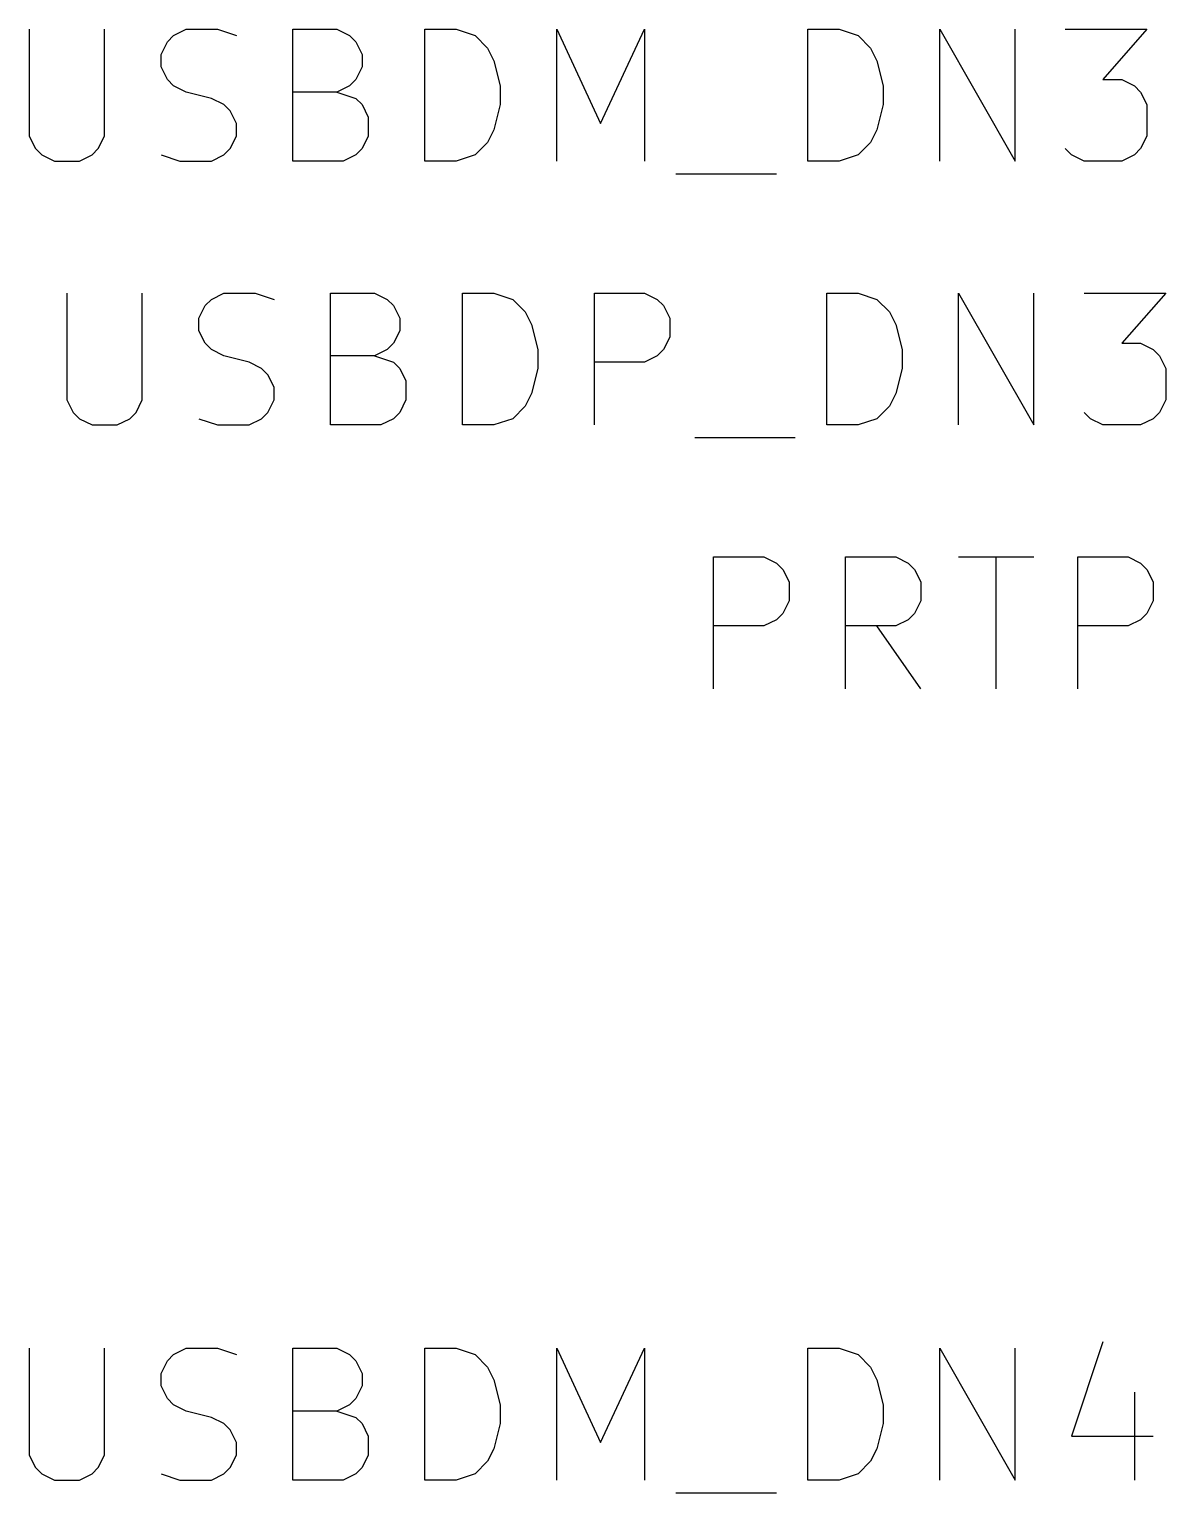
# Model space of a CAD drawing. Extents: x 0.4 to 11.3, y -7.9 to -0.4.
# Drawn here: x 7.334 to 7.765, y -4.878 to -4.323 of the extents above; entities that cross this region are included whole.
import ezdxf

# ---------------------------------------------------------------- set-up
doc = ezdxf.new("R2010")
doc.units = 0
doc.header["$MEASUREMENT"] = 0
doc.layers.add('CYAN2', color=4, linetype='CONTINUOUS')

msp = doc.modelspace()

# ---------------------------------------------------------------- linework, layer by layer
at = {"layer": 'CYAN2', "linetype": 'CONTINUOUS'}
for p, q in [((7.33381, -4.32313), (7.33381, -4.36361)), ((7.33381, -4.32313), (7.33381, -4.36361)), ((7.36238, -4.36361), (7.36238, -4.32313)), ((7.36238, -4.36361), (7.36238, -4.32313)), ((7.38619, -4.32789), (7.38857, -4.32551)), ((7.38619, -4.32789), (7.38857, -4.32551)), ((7.38857, -4.32551), (7.39334, -4.32313)), ((7.38857, -4.32551), (7.39334, -4.32313)), ((7.39334, -4.32313), (7.40524, -4.32313)), ((7.39334, -4.32313), (7.40524, -4.32313)), ((7.40524, -4.32313), (7.41239, -4.32551)), ((7.40524, -4.32313), (7.41239, -4.32551)), ((7.43381, -4.37313), (7.43381, -4.32313)), ((7.43381, -4.32313), (7.45048, -4.32313)), ((7.43381, -4.37313), (7.43381, -4.32313)), ((7.43381, -4.32313), (7.45048, -4.32313)), ((7.45048, -4.32313), (7.45524, -4.32551)), ((7.45048, -4.32313), (7.45524, -4.32551)), ((7.45524, -4.32551), (7.45762, -4.32789)), ((7.45524, -4.32551), (7.45762, -4.32789)), ((7.48381, -4.37313), (7.48381, -4.32313)), ((7.48381, -4.32313), (7.49572, -4.32313)), ((7.48381, -4.37313), (7.48381, -4.32313)), ((7.48381, -4.32313), (7.49572, -4.32313)), ((7.49572, -4.32313), (7.50286, -4.32551)), ((7.49572, -4.32313), (7.50286, -4.32551)), ((7.50286, -4.32551), (7.50762, -4.33028)), ((7.50286, -4.32551), (7.50762, -4.33028)), ((7.53381, -4.37313), (7.53381, -4.32313)), ((7.53381, -4.32313), (7.55048, -4.35885)), ((7.53381, -4.37313), (7.53381, -4.32313)), ((7.53381, -4.32313), (7.55048, -4.35885)), ((7.55048, -4.35885), (7.56715, -4.32313)), ((7.55048, -4.35885), (7.56715, -4.32313)), ((7.56715, -4.32313), (7.56715, -4.37313)), ((7.56715, -4.32313), (7.56715, -4.37313)), ((7.62905, -4.37313), (7.62905, -4.32313)), ((7.62905, -4.32313), (7.64095, -4.32313)), ((7.62905, -4.37313), (7.62905, -4.32313)), ((7.62905, -4.32313), (7.64095, -4.32313)), ((7.64095, -4.32313), (7.64809, -4.32551)), ((7.64095, -4.32313), (7.64809, -4.32551)), ((7.64809, -4.32551), (7.65286, -4.33028)), ((7.64809, -4.32551), (7.65286, -4.33028)), ((7.67905, -4.37313), (7.67905, -4.32313)), ((7.67905, -4.32313), (7.70762, -4.37313)), ((7.67905, -4.37313), (7.67905, -4.32313)), ((7.67905, -4.32313), (7.70762, -4.37313)), ((7.70762, -4.37313), (7.70762, -4.32313)), ((7.70762, -4.37313), (7.70762, -4.32313)), ((7.72667, -4.32313), (7.75762, -4.32313)), ((7.72667, -4.32313), (7.75762, -4.32313)), ((7.75762, -4.32313), (7.74095, -4.34218)), ((7.75762, -4.32313), (7.74095, -4.34218)), ((7.38381, -4.33265), (7.38619, -4.32789)), ((7.38381, -4.33265), (7.38619, -4.32789)), ((7.38381, -4.33742), (7.38381, -4.33265)), ((7.38381, -4.33742), (7.38381, -4.33265)), ((7.45762, -4.32789), (7.46, -4.33265)), ((7.45762, -4.32789), (7.46, -4.33265)), ((7.46, -4.33265), (7.46, -4.33742)), ((7.46, -4.33265), (7.46, -4.33742)), ((7.50762, -4.33028), (7.51, -4.33504)), ((7.50762, -4.33028), (7.51, -4.33504)), ((7.65286, -4.33028), (7.65524, -4.33504)), ((7.65286, -4.33028), (7.65524, -4.33504)), ((7.38619, -4.34218), (7.38381, -4.33742)), ((7.38619, -4.34218), (7.38381, -4.33742)), ((7.46, -4.33742), (7.45762, -4.34218)), ((7.46, -4.33742), (7.45762, -4.34218)), ((7.51, -4.33504), (7.51238, -4.34456)), ((7.51, -4.33504), (7.51238, -4.34456)), ((7.65524, -4.33504), (7.65762, -4.34456)), ((7.65524, -4.33504), (7.65762, -4.34456)), ((7.38857, -4.34456), (7.38619, -4.34218)), ((7.38857, -4.34456), (7.38619, -4.34218)), ((7.45762, -4.34218), (7.45524, -4.34456)), ((7.45762, -4.34218), (7.45524, -4.34456)), ((7.74095, -4.34218), (7.7481, -4.34218)), ((7.74095, -4.34218), (7.7481, -4.34218)), ((7.7481, -4.34218), (7.75286, -4.34456)), ((7.7481, -4.34218), (7.75286, -4.34456)), ((7.39334, -4.34694), (7.38857, -4.34456)), ((7.39334, -4.34694), (7.38857, -4.34456)), ((7.40286, -4.34932), (7.39334, -4.34694)), ((7.40286, -4.34932), (7.39334, -4.34694)), ((7.40762, -4.3517), (7.40286, -4.34932)), ((7.40762, -4.3517), (7.40286, -4.34932)), ((7.45048, -4.34694), (7.43381, -4.34694)), ((7.45048, -4.34694), (7.43381, -4.34694)), ((7.45524, -4.34456), (7.45048, -4.34694)), ((7.45524, -4.34456), (7.45048, -4.34694)), ((7.45048, -4.34694), (7.45762, -4.34932)), ((7.45048, -4.34694), (7.45762, -4.34932)), ((7.45762, -4.34932), (7.46, -4.3517)), ((7.45762, -4.34932), (7.46, -4.3517)), ((7.51238, -4.34456), (7.51238, -4.3517)), ((7.51238, -4.34456), (7.51238, -4.3517)), ((7.65762, -4.34456), (7.65762, -4.3517)), ((7.65762, -4.34456), (7.65762, -4.3517)), ((7.75286, -4.34456), (7.75524, -4.34694)), ((7.75286, -4.34456), (7.75524, -4.34694)), ((7.75524, -4.34694), (7.75762, -4.3517)), ((7.75524, -4.34694), (7.75762, -4.3517)), ((7.41, -4.35408), (7.40762, -4.3517)), ((7.41, -4.35408), (7.40762, -4.3517)), ((7.41239, -4.35885), (7.41, -4.35408)), ((7.41239, -4.35885), (7.41, -4.35408)), ((7.46, -4.3517), (7.46238, -4.35646)), ((7.46, -4.3517), (7.46238, -4.35646)), ((7.51238, -4.3517), (7.51, -4.36122)), ((7.51238, -4.3517), (7.51, -4.36122)), ((7.65762, -4.3517), (7.65524, -4.36122)), ((7.65762, -4.3517), (7.65524, -4.36122)), ((7.75762, -4.3517), (7.75762, -4.36361)), ((7.75762, -4.3517), (7.75762, -4.36361)), ((7.41239, -4.36361), (7.41239, -4.35885)), ((7.41239, -4.36361), (7.41239, -4.35885)), ((7.46238, -4.35646), (7.46238, -4.36361)), ((7.46238, -4.35646), (7.46238, -4.36361)), ((7.33381, -4.36361), (7.33619, -4.36837)), ((7.33381, -4.36361), (7.33619, -4.36837)), ((7.36, -4.36837), (7.36238, -4.36361)), ((7.36, -4.36837), (7.36238, -4.36361)), ((7.41, -4.36837), (7.41239, -4.36361)), ((7.41, -4.36837), (7.41239, -4.36361)), ((7.46238, -4.36361), (7.46, -4.36837)), ((7.46238, -4.36361), (7.46, -4.36837)), ((7.50762, -4.36599), (7.50286, -4.37075)), ((7.50762, -4.36599), (7.50286, -4.37075)), ((7.51, -4.36122), (7.50762, -4.36599)), ((7.51, -4.36122), (7.50762, -4.36599)), ((7.65286, -4.36599), (7.64809, -4.37075)), ((7.65286, -4.36599), (7.64809, -4.37075)), ((7.65524, -4.36122), (7.65286, -4.36599)), ((7.65524, -4.36122), (7.65286, -4.36599)), ((7.75762, -4.36361), (7.75524, -4.36837)), ((7.75762, -4.36361), (7.75524, -4.36837)), ((7.33619, -4.36837), (7.33857, -4.37075)), ((7.33619, -4.36837), (7.33857, -4.37075)), ((7.33857, -4.37075), (7.34333, -4.37313)), ((7.33857, -4.37075), (7.34333, -4.37313)), ((7.35286, -4.37313), (7.35762, -4.37075)), ((7.35286, -4.37313), (7.35762, -4.37075)), ((7.35762, -4.37075), (7.36, -4.36837)), ((7.35762, -4.37075), (7.36, -4.36837)), ((7.38381, -4.37075), (7.39096, -4.37313)), ((7.38381, -4.37075), (7.39096, -4.37313)), ((7.40286, -4.37313), (7.40762, -4.37075)), ((7.40286, -4.37313), (7.40762, -4.37075)), ((7.40762, -4.37075), (7.41, -4.36837)), ((7.40762, -4.37075), (7.41, -4.36837)), ((7.45762, -4.37075), (7.45286, -4.37313)), ((7.45762, -4.37075), (7.45286, -4.37313)), ((7.46, -4.36837), (7.45762, -4.37075)), ((7.46, -4.36837), (7.45762, -4.37075)), ((7.50286, -4.37075), (7.49572, -4.37313)), ((7.50286, -4.37075), (7.49572, -4.37313)), ((7.64809, -4.37075), (7.64095, -4.37313)), ((7.64809, -4.37075), (7.64095, -4.37313)), ((7.72905, -4.37075), (7.72667, -4.36837)), ((7.72905, -4.37075), (7.72667, -4.36837)), ((7.73381, -4.37313), (7.72905, -4.37075)), ((7.73381, -4.37313), (7.72905, -4.37075)), ((7.75286, -4.37075), (7.7481, -4.37313)), ((7.75286, -4.37075), (7.7481, -4.37313)), ((7.75524, -4.36837), (7.75286, -4.37075)), ((7.75524, -4.36837), (7.75286, -4.37075)), ((7.34333, -4.37313), (7.35286, -4.37313)), ((7.34333, -4.37313), (7.35286, -4.37313)), ((7.39096, -4.37313), (7.40286, -4.37313)), ((7.39096, -4.37313), (7.40286, -4.37313)), ((7.45286, -4.37313), (7.43381, -4.37313)), ((7.45286, -4.37313), (7.43381, -4.37313)), ((7.49572, -4.37313), (7.48381, -4.37313)), ((7.49572, -4.37313), (7.48381, -4.37313)), ((7.64095, -4.37313), (7.62905, -4.37313)), ((7.64095, -4.37313), (7.62905, -4.37313)), ((7.7481, -4.37313), (7.73381, -4.37313)), ((7.7481, -4.37313), (7.73381, -4.37313)), ((7.57905, -4.37789), (7.61715, -4.37789)), ((7.57905, -4.37789), (7.61715, -4.37789)), ((7.34809, -4.42313), (7.34809, -4.46361)), ((7.34809, -4.42313), (7.34809, -4.46361)), ((7.37667, -4.46361), (7.37667, -4.42313)), ((7.37667, -4.46361), (7.37667, -4.42313)), ((7.40048, -4.42789), (7.40286, -4.42551)), ((7.40048, -4.42789), (7.40286, -4.42551)), ((7.40286, -4.42551), (7.40762, -4.42313)), ((7.40286, -4.42551), (7.40762, -4.42313)), ((7.40762, -4.42313), (7.41952, -4.42313)), ((7.40762, -4.42313), (7.41952, -4.42313)), ((7.41952, -4.42313), (7.42667, -4.42551)), ((7.41952, -4.42313), (7.42667, -4.42551)), ((7.44809, -4.47313), (7.44809, -4.42313)), ((7.44809, -4.42313), (7.46476, -4.42313)), ((7.44809, -4.47313), (7.44809, -4.42313)), ((7.44809, -4.42313), (7.46476, -4.42313)), ((7.46476, -4.42313), (7.46952, -4.42551)), ((7.46476, -4.42313), (7.46952, -4.42551)), ((7.46952, -4.42551), (7.47191, -4.42789)), ((7.46952, -4.42551), (7.47191, -4.42789)), ((7.49809, -4.47313), (7.49809, -4.42313)), ((7.49809, -4.42313), (7.51, -4.42313)), ((7.49809, -4.47313), (7.49809, -4.42313)), ((7.49809, -4.42313), (7.51, -4.42313)), ((7.51, -4.42313), (7.51714, -4.42551)), ((7.51, -4.42313), (7.51714, -4.42551)), ((7.51714, -4.42551), (7.52191, -4.43028)), ((7.51714, -4.42551), (7.52191, -4.43028)), ((7.54809, -4.47313), (7.54809, -4.42313)), ((7.54809, -4.42313), (7.56714, -4.42313)), ((7.54809, -4.47313), (7.54809, -4.42313)), ((7.54809, -4.42313), (7.56714, -4.42313)), ((7.56714, -4.42313), (7.57191, -4.42551)), ((7.56714, -4.42313), (7.57191, -4.42551)), ((7.57191, -4.42551), (7.57429, -4.42789)), ((7.57191, -4.42551), (7.57429, -4.42789)), ((7.63619, -4.47313), (7.63619, -4.42313)), ((7.63619, -4.42313), (7.64809, -4.42313)), ((7.63619, -4.47313), (7.63619, -4.42313)), ((7.63619, -4.42313), (7.64809, -4.42313)), ((7.64809, -4.42313), (7.65524, -4.42551)), ((7.64809, -4.42313), (7.65524, -4.42551)), ((7.65524, -4.42551), (7.66, -4.43028)), ((7.65524, -4.42551), (7.66, -4.43028)), ((7.68619, -4.47313), (7.68619, -4.42313)), ((7.68619, -4.42313), (7.71476, -4.47313)), ((7.68619, -4.47313), (7.68619, -4.42313)), ((7.68619, -4.42313), (7.71476, -4.47313)), ((7.71476, -4.47313), (7.71476, -4.42313)), ((7.71476, -4.47313), (7.71476, -4.42313)), ((7.73381, -4.42313), (7.76476, -4.42313)), ((7.73381, -4.42313), (7.76476, -4.42313)), ((7.76476, -4.42313), (7.74809, -4.44218)), ((7.76476, -4.42313), (7.74809, -4.44218)), ((7.3981, -4.43265), (7.40048, -4.42789)), ((7.3981, -4.43265), (7.40048, -4.42789)), ((7.47191, -4.42789), (7.47429, -4.43265)), ((7.47191, -4.42789), (7.47429, -4.43265)), ((7.52191, -4.43028), (7.52429, -4.43504)), ((7.52191, -4.43028), (7.52429, -4.43504)), ((7.57429, -4.42789), (7.57667, -4.43265)), ((7.57429, -4.42789), (7.57667, -4.43265)), ((7.66, -4.43028), (7.66238, -4.43504)), ((7.66, -4.43028), (7.66238, -4.43504)), ((7.3981, -4.43742), (7.3981, -4.43265)), ((7.3981, -4.43742), (7.3981, -4.43265)), ((7.40048, -4.44218), (7.3981, -4.43742)), ((7.40048, -4.44218), (7.3981, -4.43742)), ((7.47429, -4.43742), (7.47191, -4.44218)), ((7.47429, -4.43742), (7.47191, -4.44218)), ((7.47429, -4.43265), (7.47429, -4.43742)), ((7.47429, -4.43265), (7.47429, -4.43742)), ((7.52429, -4.43504), (7.52667, -4.44456)), ((7.52429, -4.43504), (7.52667, -4.44456)), ((7.57667, -4.43265), (7.57667, -4.4398)), ((7.57667, -4.43265), (7.57667, -4.4398)), ((7.66238, -4.43504), (7.66476, -4.44456)), ((7.66238, -4.43504), (7.66476, -4.44456)), ((7.40286, -4.44456), (7.40048, -4.44218)), ((7.40286, -4.44456), (7.40048, -4.44218)), ((7.47191, -4.44218), (7.46952, -4.44456)), ((7.47191, -4.44218), (7.46952, -4.44456)), ((7.57667, -4.4398), (7.57429, -4.44456)), ((7.57667, -4.4398), (7.57429, -4.44456)), ((7.74809, -4.44218), (7.75524, -4.44218)), ((7.74809, -4.44218), (7.75524, -4.44218)), ((7.75524, -4.44218), (7.76, -4.44456)), ((7.75524, -4.44218), (7.76, -4.44456)), ((7.40762, -4.44694), (7.40286, -4.44456)), ((7.40762, -4.44694), (7.40286, -4.44456)), ((7.41715, -4.44932), (7.40762, -4.44694)), ((7.41715, -4.44932), (7.40762, -4.44694)), ((7.46476, -4.44694), (7.44809, -4.44694)), ((7.46476, -4.44694), (7.44809, -4.44694)), ((7.46952, -4.44456), (7.46476, -4.44694)), ((7.46952, -4.44456), (7.46476, -4.44694)), ((7.46476, -4.44694), (7.47191, -4.44932)), ((7.46476, -4.44694), (7.47191, -4.44932)), ((7.52667, -4.44456), (7.52667, -4.4517)), ((7.52667, -4.44456), (7.52667, -4.4517)), ((7.57191, -4.44694), (7.56714, -4.44932)), ((7.57191, -4.44694), (7.56714, -4.44932)), ((7.57429, -4.44456), (7.57191, -4.44694)), ((7.57429, -4.44456), (7.57191, -4.44694)), ((7.66476, -4.44456), (7.66476, -4.4517)), ((7.66476, -4.44456), (7.66476, -4.4517)), ((7.76, -4.44456), (7.76238, -4.44694)), ((7.76, -4.44456), (7.76238, -4.44694)), ((7.76238, -4.44694), (7.76476, -4.4517)), ((7.76238, -4.44694), (7.76476, -4.4517)), ((7.42191, -4.4517), (7.41715, -4.44932)), ((7.42191, -4.4517), (7.41715, -4.44932)), ((7.42429, -4.45408), (7.42191, -4.4517)), ((7.42429, -4.45408), (7.42191, -4.4517)), ((7.42667, -4.45885), (7.42429, -4.45408)), ((7.42667, -4.45885), (7.42429, -4.45408)), ((7.47191, -4.44932), (7.47429, -4.4517)), ((7.47191, -4.44932), (7.47429, -4.4517)), ((7.47429, -4.4517), (7.47667, -4.45646)), ((7.47429, -4.4517), (7.47667, -4.45646)), ((7.52667, -4.4517), (7.52429, -4.46122)), ((7.52667, -4.4517), (7.52429, -4.46122)), ((7.56714, -4.44932), (7.54809, -4.44932)), ((7.56714, -4.44932), (7.54809, -4.44932)), ((7.66476, -4.4517), (7.66238, -4.46122)), ((7.66476, -4.4517), (7.66238, -4.46122)), ((7.76476, -4.4517), (7.76476, -4.46361)), ((7.76476, -4.4517), (7.76476, -4.46361)), ((7.42667, -4.46361), (7.42667, -4.45885)), ((7.42667, -4.46361), (7.42667, -4.45885)), ((7.47667, -4.45646), (7.47667, -4.46361)), ((7.47667, -4.45646), (7.47667, -4.46361)), ((7.34809, -4.46361), (7.35048, -4.46837)), ((7.34809, -4.46361), (7.35048, -4.46837)), ((7.37429, -4.46837), (7.37667, -4.46361)), ((7.37429, -4.46837), (7.37667, -4.46361)), ((7.42429, -4.46837), (7.42667, -4.46361)), ((7.42429, -4.46837), (7.42667, -4.46361)), ((7.47667, -4.46361), (7.47429, -4.46837)), ((7.47667, -4.46361), (7.47429, -4.46837)), ((7.52429, -4.46122), (7.52191, -4.46599)), ((7.52429, -4.46122), (7.52191, -4.46599)), ((7.66238, -4.46122), (7.66, -4.46599)), ((7.66238, -4.46122), (7.66, -4.46599)), ((7.76476, -4.46361), (7.76238, -4.46837)), ((7.76476, -4.46361), (7.76238, -4.46837)), ((7.35048, -4.46837), (7.35286, -4.47075)), ((7.35048, -4.46837), (7.35286, -4.47075)), ((7.35286, -4.47075), (7.35762, -4.47313)), ((7.35286, -4.47075), (7.35762, -4.47313)), ((7.36714, -4.47313), (7.37191, -4.47075)), ((7.36714, -4.47313), (7.37191, -4.47075)), ((7.37191, -4.47075), (7.37429, -4.46837)), ((7.37191, -4.47075), (7.37429, -4.46837)), ((7.3981, -4.47075), (7.40524, -4.47313)), ((7.3981, -4.47075), (7.40524, -4.47313)), ((7.41715, -4.47313), (7.42191, -4.47075)), ((7.41715, -4.47313), (7.42191, -4.47075)), ((7.42191, -4.47075), (7.42429, -4.46837)), ((7.42191, -4.47075), (7.42429, -4.46837)), ((7.47191, -4.47075), (7.46714, -4.47313)), ((7.47191, -4.47075), (7.46714, -4.47313)), ((7.47429, -4.46837), (7.47191, -4.47075)), ((7.47429, -4.46837), (7.47191, -4.47075)), ((7.51714, -4.47075), (7.51, -4.47313)), ((7.51714, -4.47075), (7.51, -4.47313)), ((7.52191, -4.46599), (7.51714, -4.47075)), ((7.52191, -4.46599), (7.51714, -4.47075)), ((7.65524, -4.47075), (7.64809, -4.47313)), ((7.65524, -4.47075), (7.64809, -4.47313)), ((7.66, -4.46599), (7.65524, -4.47075)), ((7.66, -4.46599), (7.65524, -4.47075)), ((7.73619, -4.47075), (7.73381, -4.46837)), ((7.73619, -4.47075), (7.73381, -4.46837)), ((7.74095, -4.47313), (7.73619, -4.47075)), ((7.74095, -4.47313), (7.73619, -4.47075)), ((7.76, -4.47075), (7.75524, -4.47313)), ((7.76, -4.47075), (7.75524, -4.47313)), ((7.76238, -4.46837), (7.76, -4.47075)), ((7.76238, -4.46837), (7.76, -4.47075)), ((7.35762, -4.47313), (7.36714, -4.47313)), ((7.35762, -4.47313), (7.36714, -4.47313)), ((7.40524, -4.47313), (7.41715, -4.47313)), ((7.40524, -4.47313), (7.41715, -4.47313)), ((7.46714, -4.47313), (7.44809, -4.47313)), ((7.46714, -4.47313), (7.44809, -4.47313)), ((7.51, -4.47313), (7.49809, -4.47313)), ((7.51, -4.47313), (7.49809, -4.47313)), ((7.64809, -4.47313), (7.63619, -4.47313)), ((7.64809, -4.47313), (7.63619, -4.47313)), ((7.75524, -4.47313), (7.74095, -4.47313)), ((7.75524, -4.47313), (7.74095, -4.47313)), ((7.58619, -4.47789), (7.62429, -4.47789)), ((7.58619, -4.47789), (7.62429, -4.47789)), ((7.59333, -4.57313), (7.59333, -4.52313)), ((7.59333, -4.52313), (7.61238, -4.52313)), ((7.59333, -4.57313), (7.59333, -4.52313)), ((7.59333, -4.52313), (7.61238, -4.52313)), ((7.61238, -4.52313), (7.61715, -4.52551)), ((7.61238, -4.52313), (7.61715, -4.52551)), ((7.61715, -4.52551), (7.61953, -4.52789)), ((7.61715, -4.52551), (7.61953, -4.52789)), ((7.64333, -4.57313), (7.64333, -4.52313)), ((7.64333, -4.52313), (7.66238, -4.52313)), ((7.64333, -4.57313), (7.64333, -4.52313)), ((7.64333, -4.52313), (7.66238, -4.52313)), ((7.66238, -4.52313), (7.66715, -4.52551)), ((7.66238, -4.52313), (7.66715, -4.52551)), ((7.66715, -4.52551), (7.66953, -4.52789)), ((7.66715, -4.52551), (7.66953, -4.52789)), ((7.68619, -4.52313), (7.71476, -4.52313)), ((7.68619, -4.52313), (7.71476, -4.52313)), ((7.70048, -4.57313), (7.70048, -4.52313)), ((7.70048, -4.57313), (7.70048, -4.52313)), ((7.73143, -4.57313), (7.73143, -4.52313)), ((7.73143, -4.52313), (7.75048, -4.52313)), ((7.73143, -4.57313), (7.73143, -4.52313)), ((7.73143, -4.52313), (7.75048, -4.52313)), ((7.75048, -4.52313), (7.75524, -4.52551)), ((7.75048, -4.52313), (7.75524, -4.52551)), ((7.75524, -4.52551), (7.75762, -4.52789)), ((7.75524, -4.52551), (7.75762, -4.52789)), ((7.61953, -4.52789), (7.62191, -4.53265)), ((7.61953, -4.52789), (7.62191, -4.53265)), ((7.66953, -4.52789), (7.67191, -4.53265)), ((7.66953, -4.52789), (7.67191, -4.53265)), ((7.75762, -4.52789), (7.76, -4.53265)), ((7.75762, -4.52789), (7.76, -4.53265)), ((7.62191, -4.53265), (7.62191, -4.5398)), ((7.62191, -4.53265), (7.62191, -4.5398)), ((7.67191, -4.53265), (7.67191, -4.5398)), ((7.67191, -4.53265), (7.67191, -4.5398)), ((7.76, -4.53265), (7.76, -4.5398)), ((7.76, -4.53265), (7.76, -4.5398)), ((7.62191, -4.5398), (7.61953, -4.54456)), ((7.62191, -4.5398), (7.61953, -4.54456)), ((7.67191, -4.5398), (7.66953, -4.54456)), ((7.67191, -4.5398), (7.66953, -4.54456)), ((7.76, -4.5398), (7.75762, -4.54456)), ((7.76, -4.5398), (7.75762, -4.54456)), ((7.61715, -4.54694), (7.61238, -4.54932)), ((7.61715, -4.54694), (7.61238, -4.54932)), ((7.61953, -4.54456), (7.61715, -4.54694)), ((7.61953, -4.54456), (7.61715, -4.54694)), ((7.66715, -4.54694), (7.66238, -4.54932)), ((7.66715, -4.54694), (7.66238, -4.54932)), ((7.66953, -4.54456), (7.66715, -4.54694)), ((7.66953, -4.54456), (7.66715, -4.54694)), ((7.75524, -4.54694), (7.75048, -4.54932)), ((7.75524, -4.54694), (7.75048, -4.54932)), ((7.75762, -4.54456), (7.75524, -4.54694)), ((7.75762, -4.54456), (7.75524, -4.54694)), ((7.61238, -4.54932), (7.59333, -4.54932)), ((7.61238, -4.54932), (7.59333, -4.54932)), ((7.66238, -4.54932), (7.64333, -4.54932)), ((7.66238, -4.54932), (7.64333, -4.54932)), ((7.67191, -4.57313), (7.65524, -4.54932)), ((7.67191, -4.57313), (7.65524, -4.54932)), ((7.75048, -4.54932), (7.73143, -4.54932)), ((7.75048, -4.54932), (7.73143, -4.54932)), ((7.74095, -4.82075), (7.72905, -4.85646)), ((7.74095, -4.82075), (7.72905, -4.85646)), ((7.33381, -4.82313), (7.33381, -4.86361)), ((7.33381, -4.82313), (7.33381, -4.86361)), ((7.36238, -4.86361), (7.36238, -4.82313)), ((7.36238, -4.86361), (7.36238, -4.82313)), ((7.38619, -4.82789), (7.38857, -4.82551)), ((7.38619, -4.82789), (7.38857, -4.82551)), ((7.38857, -4.82551), (7.39334, -4.82313)), ((7.38857, -4.82551), (7.39334, -4.82313)), ((7.39334, -4.82313), (7.40524, -4.82313)), ((7.39334, -4.82313), (7.40524, -4.82313)), ((7.40524, -4.82313), (7.41239, -4.82551)), ((7.40524, -4.82313), (7.41239, -4.82551)), ((7.43381, -4.87313), (7.43381, -4.82313)), ((7.43381, -4.82313), (7.45048, -4.82313)), ((7.43381, -4.87313), (7.43381, -4.82313)), ((7.43381, -4.82313), (7.45048, -4.82313)), ((7.45048, -4.82313), (7.45524, -4.82551)), ((7.45048, -4.82313), (7.45524, -4.82551)), ((7.45524, -4.82551), (7.45762, -4.82789)), ((7.45524, -4.82551), (7.45762, -4.82789)), ((7.48381, -4.87313), (7.48381, -4.82313)), ((7.48381, -4.82313), (7.49572, -4.82313)), ((7.48381, -4.87313), (7.48381, -4.82313)), ((7.48381, -4.82313), (7.49572, -4.82313)), ((7.49572, -4.82313), (7.50286, -4.82551)), ((7.49572, -4.82313), (7.50286, -4.82551)), ((7.50286, -4.82551), (7.50762, -4.83028)), ((7.50286, -4.82551), (7.50762, -4.83028)), ((7.53381, -4.87313), (7.53381, -4.82313)), ((7.53381, -4.82313), (7.55048, -4.85885)), ((7.53381, -4.87313), (7.53381, -4.82313)), ((7.53381, -4.82313), (7.55048, -4.85885)), ((7.55048, -4.85885), (7.56715, -4.82313)), ((7.55048, -4.85885), (7.56715, -4.82313)), ((7.56715, -4.82313), (7.56715, -4.87313)), ((7.56715, -4.82313), (7.56715, -4.87313)), ((7.62905, -4.87313), (7.62905, -4.82313)), ((7.62905, -4.82313), (7.64095, -4.82313)), ((7.62905, -4.87313), (7.62905, -4.82313)), ((7.62905, -4.82313), (7.64095, -4.82313)), ((7.64095, -4.82313), (7.64809, -4.82551)), ((7.64095, -4.82313), (7.64809, -4.82551)), ((7.64809, -4.82551), (7.65286, -4.83028)), ((7.64809, -4.82551), (7.65286, -4.83028)), ((7.67905, -4.87313), (7.67905, -4.82313)), ((7.67905, -4.82313), (7.70762, -4.87313)), ((7.67905, -4.87313), (7.67905, -4.82313)), ((7.67905, -4.82313), (7.70762, -4.87313)), ((7.70762, -4.87313), (7.70762, -4.82313)), ((7.70762, -4.87313), (7.70762, -4.82313)), ((7.38381, -4.83265), (7.38619, -4.82789)), ((7.38381, -4.83265), (7.38619, -4.82789)), ((7.45762, -4.82789), (7.46, -4.83265)), ((7.45762, -4.82789), (7.46, -4.83265)), ((7.50762, -4.83028), (7.51, -4.83504)), ((7.50762, -4.83028), (7.51, -4.83504)), ((7.65286, -4.83028), (7.65524, -4.83504)), ((7.65286, -4.83028), (7.65524, -4.83504)), ((7.38381, -4.83742), (7.38381, -4.83265)), ((7.38381, -4.83742), (7.38381, -4.83265)), ((7.38619, -4.84218), (7.38381, -4.83742)), ((7.38619, -4.84218), (7.38381, -4.83742)), ((7.46, -4.83742), (7.45762, -4.84218)), ((7.46, -4.83742), (7.45762, -4.84218)), ((7.46, -4.83265), (7.46, -4.83742)), ((7.46, -4.83265), (7.46, -4.83742)), ((7.51, -4.83504), (7.51238, -4.84456)), ((7.51, -4.83504), (7.51238, -4.84456)), ((7.65524, -4.83504), (7.65762, -4.84456)), ((7.65524, -4.83504), (7.65762, -4.84456)), ((7.38857, -4.84456), (7.38619, -4.84218)), ((7.38857, -4.84456), (7.38619, -4.84218)), ((7.45762, -4.84218), (7.45524, -4.84456)), ((7.45762, -4.84218), (7.45524, -4.84456)), ((7.75286, -4.8398), (7.75286, -4.87313)), ((7.75286, -4.8398), (7.75286, -4.87313)), ((7.39334, -4.84694), (7.38857, -4.84456)), ((7.39334, -4.84694), (7.38857, -4.84456)), ((7.40286, -4.84932), (7.39334, -4.84694)), ((7.40286, -4.84932), (7.39334, -4.84694)), ((7.45048, -4.84694), (7.43381, -4.84694)), ((7.45048, -4.84694), (7.43381, -4.84694)), ((7.45524, -4.84456), (7.45048, -4.84694)), ((7.45524, -4.84456), (7.45048, -4.84694)), ((7.45048, -4.84694), (7.45762, -4.84932)), ((7.45048, -4.84694), (7.45762, -4.84932)), ((7.51238, -4.84456), (7.51238, -4.8517)), ((7.51238, -4.84456), (7.51238, -4.8517)), ((7.65762, -4.84456), (7.65762, -4.8517)), ((7.65762, -4.84456), (7.65762, -4.8517)), ((7.40762, -4.8517), (7.40286, -4.84932)), ((7.40762, -4.8517), (7.40286, -4.84932)), ((7.41, -4.85408), (7.40762, -4.8517)), ((7.41, -4.85408), (7.40762, -4.8517)), ((7.41239, -4.85885), (7.41, -4.85408)), ((7.41239, -4.85885), (7.41, -4.85408)), ((7.45762, -4.84932), (7.46, -4.8517)), ((7.45762, -4.84932), (7.46, -4.8517)), ((7.46, -4.8517), (7.46238, -4.85646)), ((7.46, -4.8517), (7.46238, -4.85646)), ((7.51238, -4.8517), (7.51, -4.86122)), ((7.51238, -4.8517), (7.51, -4.86122)), ((7.65762, -4.8517), (7.65524, -4.86122)), ((7.65762, -4.8517), (7.65524, -4.86122)), ((7.41239, -4.86361), (7.41239, -4.85885)), ((7.41239, -4.86361), (7.41239, -4.85885)), ((7.46238, -4.85646), (7.46238, -4.86361)), ((7.46238, -4.85646), (7.46238, -4.86361)), ((7.72905, -4.85646), (7.76, -4.85646)), ((7.72905, -4.85646), (7.76, -4.85646)), ((7.33381, -4.86361), (7.33619, -4.86837)), ((7.33381, -4.86361), (7.33619, -4.86837)), ((7.36, -4.86837), (7.36238, -4.86361)), ((7.36, -4.86837), (7.36238, -4.86361)), ((7.41, -4.86837), (7.41239, -4.86361)), ((7.41, -4.86837), (7.41239, -4.86361)), ((7.46238, -4.86361), (7.46, -4.86837)), ((7.46238, -4.86361), (7.46, -4.86837)), ((7.51, -4.86122), (7.50762, -4.86599)), ((7.51, -4.86122), (7.50762, -4.86599)), ((7.65524, -4.86122), (7.65286, -4.86599)), ((7.65524, -4.86122), (7.65286, -4.86599)), ((7.33619, -4.86837), (7.33857, -4.87075)), ((7.33619, -4.86837), (7.33857, -4.87075)), ((7.33857, -4.87075), (7.34333, -4.87313)), ((7.33857, -4.87075), (7.34333, -4.87313)), ((7.35286, -4.87313), (7.35762, -4.87075)), ((7.35286, -4.87313), (7.35762, -4.87075)), ((7.35762, -4.87075), (7.36, -4.86837)), ((7.35762, -4.87075), (7.36, -4.86837)), ((7.38381, -4.87075), (7.39096, -4.87313)), ((7.38381, -4.87075), (7.39096, -4.87313)), ((7.40286, -4.87313), (7.40762, -4.87075)), ((7.40286, -4.87313), (7.40762, -4.87075)), ((7.40762, -4.87075), (7.41, -4.86837)), ((7.40762, -4.87075), (7.41, -4.86837)), ((7.45762, -4.87075), (7.45286, -4.87313)), ((7.45762, -4.87075), (7.45286, -4.87313)), ((7.46, -4.86837), (7.45762, -4.87075)), ((7.46, -4.86837), (7.45762, -4.87075)), ((7.50286, -4.87075), (7.49572, -4.87313)), ((7.50286, -4.87075), (7.49572, -4.87313)), ((7.50762, -4.86599), (7.50286, -4.87075)), ((7.50762, -4.86599), (7.50286, -4.87075)), ((7.64809, -4.87075), (7.64095, -4.87313)), ((7.64809, -4.87075), (7.64095, -4.87313)), ((7.65286, -4.86599), (7.64809, -4.87075)), ((7.65286, -4.86599), (7.64809, -4.87075)), ((7.34333, -4.87313), (7.35286, -4.87313)), ((7.34333, -4.87313), (7.35286, -4.87313)), ((7.39096, -4.87313), (7.40286, -4.87313)), ((7.39096, -4.87313), (7.40286, -4.87313)), ((7.45286, -4.87313), (7.43381, -4.87313)), ((7.45286, -4.87313), (7.43381, -4.87313)), ((7.49572, -4.87313), (7.48381, -4.87313)), ((7.49572, -4.87313), (7.48381, -4.87313)), ((7.64095, -4.87313), (7.62905, -4.87313)), ((7.64095, -4.87313), (7.62905, -4.87313)), ((7.57905, -4.87789), (7.61715, -4.87789)), ((7.57905, -4.87789), (7.61715, -4.87789))]:
    msp.add_line(p, q, dxfattribs=at)

doc.saveas('drawing.dxf')
